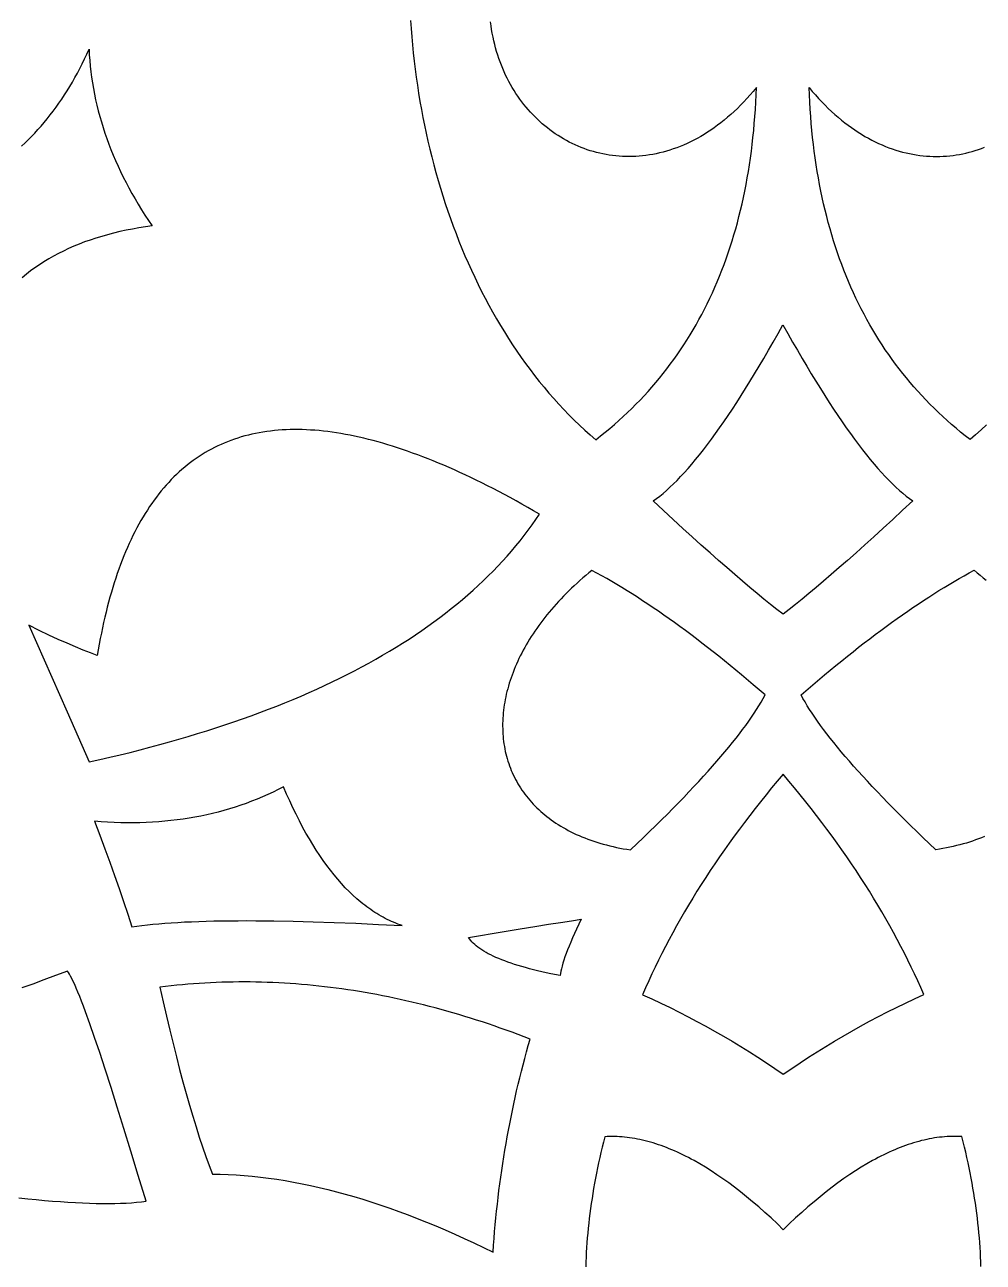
# Model space of a CAD drawing. Extents: x -350 to 350, y -250 to 250.
# Drawn here: x -19.1 to 5.02, y 16.04 to 47.19 of the extents above; entities that cross this region are included whole.
import ezdxf

# ---------------------------------------------------------------- set-up
doc = ezdxf.new("R2010")
doc.units = 0
doc.layers.add('BITMAP_LAYER', color=18, linetype='CONTINUOUS')

msp = doc.modelspace()

# ---------------------------------------------------------------- linework, layer by layer
at = {"layer": 'BITMAP_LAYER'}
for points in [[(-9.392, 47.295), (-9.378, 47.091), (-9.363, 46.887), (-9.345, 46.683), (-9.325, 46.479), (-9.302, 46.275), (-9.277, 46.072), (-9.251, 45.868), (-9.221, 45.665), (-9.19, 45.463), (-9.156, 45.26), (-9.12, 45.059), (-9.082, 44.857), (-9.042, 44.657), (-9, 44.456), (-8.955, 44.257), (-8.908, 44.058), (-8.859, 43.86), (-8.808, 43.663), (-8.754, 43.466), (-8.698, 43.271), (-8.64, 43.076), (-8.58, 42.882), (-8.518, 42.69), (-8.454, 42.498), (-8.387, 42.308), (-8.319, 42.119), (-8.248, 41.931), (-8.175, 41.744), (-8.1, 41.559), (-8.022, 41.375), (-7.943, 41.192), (-7.861, 41.011), (-7.777, 40.832), (-7.692, 40.654), (-7.604, 40.478), (-7.514, 40.303), (-7.421, 40.13), (-7.327, 39.959), (-7.231, 39.79), (-7.132, 39.622), (-7.032, 39.457), (-6.929, 39.293), (-6.824, 39.132), (-6.718, 38.973), (-6.609, 38.815), (-6.498, 38.66), (-6.385, 38.507), (-6.27, 38.357), (-6.152, 38.208), (-6.033, 38.062), (-5.912, 37.919), (-5.789, 37.778), (-5.663, 37.639), (-5.536, 37.503), (-5.406, 37.37), (-5.275, 37.239), (-5.142, 37.111), (-5.006, 36.986), (-4.869, 36.863), (-4.729, 36.744), (-4.61, 36.837), (-4.492, 36.932), (-4.377, 37.028), (-4.263, 37.126), (-4.151, 37.225), (-4.04, 37.325), (-3.932, 37.427), (-3.825, 37.531), (-3.72, 37.635), (-3.617, 37.742), (-3.515, 37.849), (-3.416, 37.958), (-3.318, 38.069), (-3.222, 38.181), (-3.127, 38.294), (-3.035, 38.409), (-2.944, 38.526), (-2.855, 38.643), (-2.768, 38.762), (-2.683, 38.883), (-2.599, 39.005), (-2.517, 39.128), (-2.437, 39.253), (-2.359, 39.38), (-2.282, 39.507), (-2.208, 39.636), (-2.135, 39.767), (-2.064, 39.899), (-1.994, 40.033), (-1.927, 40.167), (-1.861, 40.304), (-1.797, 40.442), (-1.735, 40.581), (-1.674, 40.721), (-1.615, 40.863), (-1.559, 41.007), (-1.503, 41.152), (-1.45, 41.298), (-1.399, 41.446), (-1.349, 41.595), (-1.301, 41.746), (-1.255, 41.898), (-1.21, 42.051), (-1.167, 42.206), (-1.127, 42.363), (-1.087, 42.52), (-1.05, 42.68), (-1.015, 42.84), (-0.981, 43.002), (-0.949, 43.166), (-0.919, 43.331), (-0.89, 43.497), (-0.864, 43.665), (-0.839, 43.834), (-0.816, 44.005), (-0.794, 44.177), (-0.775, 44.351), (-0.757, 44.526), (-0.741, 44.702), (-0.727, 44.88), (-0.715, 45.059), (-0.704, 45.24), (-0.695, 45.422), (-0.688, 45.606), (-0.767, 45.511), (-0.846, 45.42), (-0.926, 45.331), (-1.006, 45.245), (-1.087, 45.162), (-1.168, 45.082), (-1.25, 45.004), (-1.333, 44.93), (-1.416, 44.858), (-1.499, 44.788), (-1.582, 44.722), (-1.667, 44.658), (-1.751, 44.596), (-1.836, 44.538), (-1.921, 44.482), (-2.006, 44.428), (-2.091, 44.377), (-2.177, 44.329), (-2.263, 44.283), (-2.349, 44.24), (-2.435, 44.199), (-2.521, 44.161), (-2.607, 44.125), (-2.694, 44.092), (-2.78, 44.061), (-2.866, 44.032), (-2.953, 44.006), (-3.039, 43.982), (-3.125, 43.96), (-3.211, 43.941), (-3.297, 43.924), (-3.383, 43.91), (-3.469, 43.898), (-3.554, 43.888), (-3.639, 43.88), (-3.724, 43.874), (-3.809, 43.871), (-3.893, 43.87), (-3.977, 43.87), (-4.06, 43.874), (-4.143, 43.879), (-4.226, 43.886), (-4.308, 43.895), (-4.39, 43.907), (-4.471, 43.92), (-4.552, 43.936), (-4.632, 43.953), (-4.712, 43.973), (-4.791, 43.994), (-4.869, 44.018), (-4.947, 44.043), (-5.023, 44.071), (-5.1, 44.1), (-5.175, 44.131), (-5.25, 44.164), (-5.324, 44.198), (-5.397, 44.235), (-5.469, 44.273), (-5.54, 44.314), (-5.611, 44.355), (-5.68, 44.399), (-5.749, 44.444), (-5.816, 44.492), (-5.883, 44.54), (-5.948, 44.591), (-6.013, 44.643), (-6.076, 44.697), (-6.138, 44.752), (-6.199, 44.809), (-6.259, 44.867), (-6.318, 44.927), (-6.375, 44.989), (-6.431, 45.052), (-6.486, 45.117), (-6.54, 45.183), (-6.592, 45.25), (-6.643, 45.319), (-6.693, 45.39), (-6.741, 45.461), (-6.788, 45.535), (-6.833, 45.609), (-6.877, 45.685), (-6.919, 45.762), (-6.959, 45.841), (-6.999, 45.921), (-7.036, 46.002), (-7.072, 46.084), (-7.106, 46.168), (-7.139, 46.253), (-7.17, 46.339), (-7.199, 46.426), (-7.226, 46.514), (-7.252, 46.604), (-7.275, 46.694), (-7.297, 46.786), (-7.317, 46.879), (-7.336, 46.973), (-7.352, 47.067), (-7.366, 47.163), (-7.379, 47.26)], [(-19.179, 44.134), (-19.095, 44.213), (-19.012, 44.294), (-18.931, 44.377), (-18.85, 44.462), (-18.77, 44.549), (-18.691, 44.638), (-18.614, 44.729), (-18.537, 44.822), (-18.462, 44.917), (-18.387, 45.013), (-18.314, 45.112), (-18.242, 45.213), (-18.172, 45.316), (-18.102, 45.42), (-18.034, 45.527), (-17.967, 45.635), (-17.902, 45.746), (-17.838, 45.858), (-17.775, 45.973), (-17.714, 46.089), (-17.654, 46.207), (-17.596, 46.327), (-17.539, 46.45), (-17.484, 46.574), (-17.476, 46.432), (-17.466, 46.29), (-17.453, 46.148), (-17.437, 46.007), (-17.418, 45.865), (-17.397, 45.724), (-17.373, 45.584), (-17.347, 45.443), (-17.317, 45.302), (-17.285, 45.162), (-17.251, 45.022), (-17.213, 44.882), (-17.173, 44.742), (-17.13, 44.603), (-17.085, 44.463), (-17.036, 44.324), (-16.985, 44.185), (-16.932, 44.046), (-16.875, 43.908), (-16.816, 43.769), (-16.754, 43.631), (-16.69, 43.493), (-16.622, 43.355), (-16.552, 43.218), (-16.48, 43.08), (-16.404, 42.943), (-16.326, 42.806), (-16.246, 42.669), (-16.162, 42.532), (-16.076, 42.396), (-15.987, 42.26), (-15.895, 42.123), (-16.064, 42.1), (-16.23, 42.074), (-16.393, 42.046), (-16.553, 42.014), (-16.71, 41.98), (-16.865, 41.944), (-17.016, 41.904), (-17.165, 41.862), (-17.311, 41.817), (-17.454, 41.77), (-17.595, 41.72), (-17.732, 41.667), (-17.867, 41.611), (-17.999, 41.553), (-18.128, 41.492), (-18.255, 41.428), (-18.378, 41.362), (-18.499, 41.293), (-18.617, 41.221), (-18.732, 41.147), (-18.844, 41.07), (-18.953, 40.99), (-19.06, 40.908), (-19.164, 40.822)], [(5.1, 37.116), (4.965, 36.99), (4.828, 36.868), (4.688, 36.748), (4.569, 36.841), (4.451, 36.936), (4.336, 37.032), (4.222, 37.13), (4.109, 37.229), (3.999, 37.329), (3.89, 37.431), (3.783, 37.534), (3.678, 37.639), (3.575, 37.745), (3.474, 37.853), (3.374, 37.962), (3.276, 38.072), (3.18, 38.184), (3.085, 38.297), (2.993, 38.412), (2.902, 38.528), (2.813, 38.646), (2.725, 38.765), (2.64, 38.886), (2.556, 39.008), (2.474, 39.131), (2.394, 39.256), (2.316, 39.382), (2.239, 39.51), (2.164, 39.639), (2.091, 39.769), (2.02, 39.901), (1.95, 40.034), (1.883, 40.169), (1.817, 40.306), (1.753, 40.443), (1.69, 40.582), (1.63, 40.723), (1.571, 40.865), (1.514, 41.008), (1.458, 41.153), (1.405, 41.3), (1.353, 41.447), (1.303, 41.596), (1.255, 41.747), (1.209, 41.899), (1.164, 42.052), (1.121, 42.207), (1.08, 42.364), (1.041, 42.521), (1.004, 42.681), (0.968, 42.841), (0.934, 43.003), (0.902, 43.167), (0.872, 43.332), (0.843, 43.498), (0.816, 43.666), (0.791, 43.835), (0.768, 44.006), (0.746, 44.178), (0.727, 44.351), (0.709, 44.526), (0.693, 44.703), (0.678, 44.881), (0.666, 45.06), (0.655, 45.24), (0.646, 45.423), (0.639, 45.606), (0.718, 45.512), (0.797, 45.421), (0.877, 45.332), (0.957, 45.246), (1.038, 45.163), (1.12, 45.083), (1.202, 45.006), (1.284, 44.931), (1.367, 44.859), (1.45, 44.79), (1.534, 44.723), (1.618, 44.659), (1.703, 44.598), (1.787, 44.54), (1.872, 44.484), (1.958, 44.43), (2.043, 44.379), (2.129, 44.331), (2.215, 44.285), (2.301, 44.242), (2.387, 44.201), (2.473, 44.163), (2.559, 44.127), (2.646, 44.094), (2.732, 44.063), (2.819, 44.035), (2.905, 44.009), (2.991, 43.985), (3.078, 43.963), (3.164, 43.944), (3.25, 43.928), (3.335, 43.913), (3.421, 43.901), (3.506, 43.891), (3.592, 43.883), (3.676, 43.878), (3.761, 43.874), (3.845, 43.873), (3.929, 43.874), (4.013, 43.877), (4.096, 43.883), (4.178, 43.89), (4.261, 43.9), (4.342, 43.911), (4.424, 43.925), (4.504, 43.94), (4.584, 43.958), (4.664, 43.978), (4.743, 43.999), (4.821, 44.023), (4.899, 44.048), (4.976, 44.075), (5.052, 44.105)], [(5.049, 26.754), (4.977, 26.724), (4.903, 26.696), (4.828, 26.669), (4.751, 26.642), (4.674, 26.617), (4.595, 26.592), (4.515, 26.569), (4.433, 26.547), (4.351, 26.526), (4.267, 26.506), (4.181, 26.487), (4.095, 26.469), (4.007, 26.452), (3.918, 26.437), (3.828, 26.422), (3.503, 26.731), (3.346, 26.882), (3.193, 27.031), (3.044, 27.178), (2.899, 27.323), (2.757, 27.465), (2.619, 27.606), (2.485, 27.744), (2.355, 27.88), (2.228, 28.013), (2.105, 28.145), (1.986, 28.274), (1.871, 28.402), (1.759, 28.527), (1.651, 28.65), (1.547, 28.77), (1.447, 28.889), (1.35, 29.005), (1.257, 29.119), (1.168, 29.231), (1.083, 29.341), (1.001, 29.449), (0.924, 29.554), (0.85, 29.658), (0.779, 29.759), (0.713, 29.858), (0.65, 29.955), (0.591, 30.049), (0.536, 30.142), (0.484, 30.232), (0.436, 30.32), (0.732, 30.575), (1.025, 30.823), (1.314, 31.063), (1.458, 31.179), (1.601, 31.294), (1.743, 31.407), (1.884, 31.518), (2.024, 31.627), (2.164, 31.734), (2.303, 31.839), (2.441, 31.942), (2.578, 32.043), (2.714, 32.142), (2.85, 32.239), (2.985, 32.334), (3.119, 32.427), (3.252, 32.519), (3.384, 32.608), (3.516, 32.695), (3.647, 32.78), (3.777, 32.863), (3.906, 32.945), (4.035, 33.024), (4.163, 33.101), (4.29, 33.177), (4.416, 33.25), (4.541, 33.321), (4.666, 33.391), (4.789, 33.458), (4.867, 33.395), (4.943, 33.332), (5.018, 33.268), (5.092, 33.204)], [(-19.247, 17.66), (-19.027, 17.637), (-18.813, 17.616), (-18.605, 17.597), (-18.402, 17.58), (-18.205, 17.565), (-18.014, 17.552), (-17.828, 17.542), (-17.648, 17.533), (-17.474, 17.526), (-17.306, 17.522), (-17.143, 17.519), (-16.986, 17.519), (-16.835, 17.521), (-16.69, 17.524), (-16.55, 17.53), (-16.416, 17.538), (-16.288, 17.548), (-16.165, 17.56), (-16.049, 17.574), (-16.244, 18.224), (-16.429, 18.835), (-16.606, 19.408), (-16.772, 19.943), (-16.929, 20.439), (-17.077, 20.897), (-17.215, 21.317), (-17.343, 21.698), (-17.462, 22.041), (-17.572, 22.346), (-17.623, 22.484), (-17.672, 22.612), (-17.718, 22.731), (-17.762, 22.84), (-17.804, 22.939), (-17.843, 23.029), (-17.88, 23.11), (-17.914, 23.18), (-17.946, 23.242), (-17.976, 23.293), (-18.003, 23.335), (-18.028, 23.368), (-18.326, 23.253), (-18.617, 23.144), (-18.9, 23.041), (-19.176, 22.943)], [(4.963, 15.933), (4.959, 16.052), (4.954, 16.172), (4.948, 16.292), (4.941, 16.413), (4.932, 16.535), (4.923, 16.656), (4.912, 16.779), (4.9, 16.902), (4.886, 17.025), (4.872, 17.149), (4.856, 17.274), (4.84, 17.399), (4.822, 17.524), (4.803, 17.65), (4.783, 17.777), (4.761, 17.904), (4.739, 18.031), (4.715, 18.159), (4.69, 18.288), (4.664, 18.417), (4.637, 18.546), (4.608, 18.677), (4.579, 18.807), (4.548, 18.938), (4.516, 19.07), (4.483, 19.202), (4.421, 19.205), (4.36, 19.207), (4.298, 19.208), (4.235, 19.207), (4.173, 19.205), (4.11, 19.202), (4.047, 19.197), (3.983, 19.192), (3.919, 19.185), (3.855, 19.176), (3.791, 19.167), (3.727, 19.156), (3.662, 19.144), (3.597, 19.131), (3.531, 19.116), (3.465, 19.1), (3.399, 19.083), (3.333, 19.065), (3.267, 19.045), (3.2, 19.024), (3.133, 19.002), (3.065, 18.979), (2.998, 18.954), (2.93, 18.928), (2.861, 18.901), (2.793, 18.873), (2.724, 18.843), (2.655, 18.812), (2.586, 18.78), (2.516, 18.746), (2.446, 18.711), (2.376, 18.675), (2.306, 18.638), (2.235, 18.6), (2.092, 18.519), (1.949, 18.433), (1.804, 18.342), (1.659, 18.246), (1.512, 18.145), (1.364, 18.038), (1.215, 17.927), (1.065, 17.811), (0.913, 17.69), (0.761, 17.563), (0.607, 17.432), (0.453, 17.295), (0.297, 17.154), (0.14, 17.007), (-0.011, 16.856), (-0.161, 17.007), (-0.318, 17.154), (-0.474, 17.295), (-0.629, 17.431), (-0.783, 17.563), (-0.935, 17.689), (-1.087, 17.81), (-1.237, 17.926), (-1.386, 18.037), (-1.534, 18.143), (-1.681, 18.244), (-1.827, 18.34), (-1.972, 18.431), (-2.115, 18.517), (-2.258, 18.597), (-2.329, 18.636), (-2.399, 18.673), (-2.469, 18.709), (-2.539, 18.744), (-2.609, 18.777), (-2.678, 18.809), (-2.747, 18.84), (-2.816, 18.87), (-2.885, 18.898), (-2.953, 18.925), (-3.021, 18.951), (-3.089, 18.976), (-3.156, 18.999), (-3.223, 19.021), (-3.29, 19.042), (-3.357, 19.062), (-3.423, 19.08), (-3.489, 19.097), (-3.555, 19.113), (-3.62, 19.127), (-3.685, 19.141), (-3.75, 19.153), (-3.815, 19.163), (-3.879, 19.173), (-3.943, 19.181), (-4.007, 19.188), (-4.07, 19.193), (-4.133, 19.198), (-4.196, 19.201), (-4.259, 19.203), (-4.321, 19.204), (-4.383, 19.203), (-4.445, 19.201), (-4.507, 19.198), (-4.54, 19.066), (-4.571, 18.934), (-4.602, 18.803), (-4.631, 18.672), (-4.66, 18.542), (-4.687, 18.412), (-4.713, 18.283), (-4.738, 18.155), (-4.761, 18.026), (-4.784, 17.899), (-4.805, 17.772), (-4.825, 17.645), (-4.844, 17.519), (-4.862, 17.394), (-4.878, 17.269), (-4.894, 17.144), (-4.908, 17.02), (-4.921, 16.897), (-4.933, 16.774), (-4.944, 16.652), (-4.953, 16.53), (-4.962, 16.408), (-4.969, 16.287), (-4.975, 16.167), (-4.98, 16.047), (-4.984, 15.928)]]:
    msp.add_lwpolyline(points, dxfattribs=at)
for points in [[(-0.018, 32.354), (-0.171, 32.472), (-0.331, 32.598), (-0.498, 32.733), (-0.672, 32.875), (-0.852, 33.025), (-1.039, 33.183), (-1.233, 33.349), (-1.434, 33.523), (-1.642, 33.705), (-1.856, 33.895), (-2.077, 34.092), (-2.305, 34.298), (-2.54, 34.512), (-2.781, 34.734), (-3.03, 34.964), (-3.285, 35.201), (-3.203, 35.26), (-3.12, 35.323), (-3.036, 35.392), (-2.95, 35.466), (-2.863, 35.545), (-2.775, 35.629), (-2.686, 35.719), (-2.595, 35.814), (-2.503, 35.913), (-2.409, 36.018), (-2.314, 36.128), (-2.218, 36.244), (-2.121, 36.364), (-2.022, 36.49), (-1.922, 36.62), (-1.821, 36.756), (-1.718, 36.898), (-1.614, 37.044), (-1.509, 37.195), (-1.402, 37.352), (-1.294, 37.514), (-1.185, 37.68), (-1.075, 37.853), (-0.963, 38.03), (-0.85, 38.212), (-0.736, 38.4), (-0.62, 38.593), (-0.503, 38.79), (-0.385, 38.994), (-0.265, 39.202), (-0.144, 39.415), (-0.022, 39.634), (0.101, 39.415), (0.222, 39.202), (0.342, 38.994), (0.46, 38.791), (0.577, 38.593), (0.693, 38.4), (0.808, 38.213), (0.921, 38.031), (1.033, 37.854), (1.144, 37.682), (1.253, 37.515), (1.361, 37.353), (1.468, 37.197), (1.573, 37.045), (1.677, 36.899), (1.78, 36.758), (1.881, 36.622), (1.982, 36.492), (2.08, 36.366), (2.178, 36.246), (2.274, 36.131), (2.369, 36.021), (2.463, 35.916), (2.555, 35.816), (2.646, 35.722), (2.735, 35.632), (2.824, 35.548), (2.911, 35.469), (2.996, 35.395), (3.081, 35.326), (3.164, 35.263), (3.246, 35.204), (2.991, 34.966), (2.743, 34.737), (2.501, 34.515), (2.267, 34.3), (2.039, 34.094), (1.818, 33.896), (1.604, 33.706), (1.396, 33.524), (1.196, 33.35), (1.002, 33.184), (0.815, 33.026), (0.635, 32.875), (0.461, 32.733), (0.295, 32.599), (0.135, 32.472)], [(-18.998, 32.073), (-18.035, 29.897), (-17.477, 28.632), (-17.215, 28.691), (-16.957, 28.751), (-16.701, 28.812), (-16.448, 28.874), (-16.197, 28.938), (-15.95, 29.003), (-15.704, 29.069), (-15.462, 29.136), (-15.222, 29.204), (-14.985, 29.274), (-14.75, 29.345), (-14.519, 29.417), (-14.289, 29.491), (-14.063, 29.565), (-13.839, 29.641), (-13.618, 29.718), (-13.4, 29.797), (-13.184, 29.876), (-12.971, 29.957), (-12.76, 30.039), (-12.553, 30.122), (-12.347, 30.207), (-12.145, 30.292), (-11.945, 30.379), (-11.748, 30.468), (-11.554, 30.557), (-11.362, 30.648), (-11.173, 30.74), (-10.986, 30.833), (-10.803, 30.927), (-10.622, 31.023), (-10.443, 31.12), (-10.268, 31.218), (-10.094, 31.317), (-9.924, 31.417), (-9.756, 31.519), (-9.591, 31.622), (-9.429, 31.726), (-9.269, 31.832), (-9.112, 31.939), (-8.958, 32.047), (-8.806, 32.156), (-8.657, 32.266), (-8.511, 32.378), (-8.367, 32.491), (-8.226, 32.605), (-8.088, 32.72), (-7.952, 32.837), (-7.819, 32.954), (-7.689, 33.073), (-7.561, 33.194), (-7.436, 33.315), (-7.314, 33.438), (-7.194, 33.562), (-7.077, 33.687), (-6.963, 33.814), (-6.851, 33.941), (-6.742, 34.07), (-6.636, 34.2), (-6.532, 34.332), (-6.431, 34.464), (-6.333, 34.598), (-6.237, 34.733), (-6.144, 34.869), (-6.294, 34.956), (-6.443, 35.041), (-6.591, 35.124), (-6.738, 35.206), (-6.884, 35.285), (-7.029, 35.363), (-7.173, 35.439), (-7.316, 35.513), (-7.458, 35.585), (-7.598, 35.656), (-7.738, 35.724), (-7.877, 35.791), (-8.015, 35.856), (-8.152, 35.92), (-8.288, 35.981), (-8.423, 36.041), (-8.557, 36.099), (-8.69, 36.155), (-8.822, 36.209), (-8.953, 36.262), (-9.084, 36.312), (-9.213, 36.361), (-9.341, 36.408), (-9.468, 36.453), (-9.594, 36.497), (-9.719, 36.539), (-9.843, 36.578), (-9.966, 36.616), (-10.088, 36.653), (-10.209, 36.687), (-10.33, 36.72), (-10.449, 36.751), (-10.567, 36.78), (-10.684, 36.807), (-10.8, 36.832), (-10.915, 36.856), (-11.03, 36.878), (-11.143, 36.898), (-11.255, 36.916), (-11.366, 36.932), (-11.477, 36.947), (-11.586, 36.96), (-11.694, 36.971), (-11.801, 36.98), (-11.908, 36.987), (-12.013, 36.993), (-12.117, 36.997), (-12.221, 36.999), (-12.323, 36.999), (-12.424, 36.997), (-12.525, 36.994), (-12.624, 36.989), (-12.722, 36.982), (-12.82, 36.973), (-12.916, 36.962), (-13.011, 36.95), (-13.106, 36.936), (-13.199, 36.92), (-13.292, 36.902), (-13.383, 36.882), (-13.474, 36.861), (-13.563, 36.837), (-13.651, 36.812), (-13.739, 36.785), (-13.825, 36.757), (-13.911, 36.726), (-13.995, 36.694), (-14.079, 36.66), (-14.161, 36.624), (-14.243, 36.586), (-14.323, 36.547), (-14.403, 36.506), (-14.482, 36.463), (-14.559, 36.418), (-14.636, 36.371), (-14.711, 36.322), (-14.786, 36.272), (-14.859, 36.22), (-14.932, 36.166), (-15.004, 36.11), (-15.074, 36.053), (-15.144, 35.994), (-15.213, 35.932), (-15.28, 35.869), (-15.347, 35.805), (-15.413, 35.738), (-15.477, 35.67), (-15.541, 35.6), (-15.604, 35.528), (-15.665, 35.454), (-15.726, 35.378), (-15.786, 35.301), (-15.845, 35.222), (-15.902, 35.141), (-15.959, 35.058), (-16.015, 34.974), (-16.07, 34.887), (-16.123, 34.799), (-16.176, 34.709), (-16.228, 34.617), (-16.279, 34.524), (-16.329, 34.428), (-16.378, 34.331), (-16.425, 34.232), (-16.472, 34.131), (-16.518, 34.029), (-16.563, 33.924), (-16.607, 33.818), (-16.65, 33.71), (-16.692, 33.6), (-16.733, 33.489), (-16.773, 33.375), (-16.812, 33.26), (-16.849, 33.143), (-16.886, 33.024), (-16.922, 32.904), (-16.957, 32.781), (-16.991, 32.657), (-17.024, 32.531), (-17.056, 32.403), (-17.087, 32.273), (-17.117, 32.142), (-17.146, 32.009), (-17.174, 31.874), (-17.202, 31.737), (-17.228, 31.598), (-17.253, 31.458), (-17.277, 31.315), (-17.361, 31.345), (-17.448, 31.377), (-17.538, 31.411), (-17.631, 31.448), (-17.827, 31.528), (-18.036, 31.618), (-18.258, 31.718), (-18.492, 31.827), (-18.739, 31.945)], [(-4.827, 33.453), (-4.905, 33.39), (-4.981, 33.327), (-5.056, 33.263), (-5.129, 33.199), (-5.201, 33.134), (-5.272, 33.069), (-5.341, 33.004), (-5.409, 32.938), (-5.475, 32.872), (-5.541, 32.806), (-5.604, 32.74), (-5.667, 32.673), (-5.728, 32.606), (-5.788, 32.539), (-5.846, 32.472), (-5.903, 32.404), (-5.959, 32.336), (-6.013, 32.268), (-6.066, 32.2), (-6.117, 32.132), (-6.167, 32.063), (-6.216, 31.995), (-6.264, 31.926), (-6.31, 31.857), (-6.355, 31.788), (-6.398, 31.719), (-6.44, 31.65), (-6.481, 31.581), (-6.52, 31.512), (-6.558, 31.442), (-6.595, 31.373), (-6.63, 31.304), (-6.664, 31.234), (-6.696, 31.165), (-6.727, 31.096), (-6.757, 31.026), (-6.786, 30.957), (-6.813, 30.888), (-6.839, 30.819), (-6.863, 30.75), (-6.886, 30.681), (-6.908, 30.612), (-6.929, 30.543), (-6.948, 30.475), (-6.966, 30.406), (-6.982, 30.338), (-6.997, 30.27), (-7.011, 30.202), (-7.023, 30.134), (-7.034, 30.067), (-7.044, 29.999), (-7.053, 29.932), (-7.06, 29.865), (-7.065, 29.799), (-7.07, 29.732), (-7.073, 29.666), (-7.075, 29.6), (-7.075, 29.535), (-7.074, 29.47), (-7.072, 29.405), (-7.069, 29.34), (-7.064, 29.276), (-7.058, 29.212), (-7.05, 29.149), (-7.041, 29.086), (-7.031, 29.023), (-7.02, 28.961), (-7.007, 28.899), (-6.993, 28.838), (-6.977, 28.777), (-6.96, 28.716), (-6.942, 28.656), (-6.923, 28.596), (-6.902, 28.537), (-6.88, 28.479), (-6.857, 28.421), (-6.832, 28.363), (-6.807, 28.306), (-6.779, 28.25), (-6.751, 28.194), (-6.721, 28.139), (-6.69, 28.084), (-6.657, 28.03), (-6.623, 27.977), (-6.588, 27.924), (-6.552, 27.872), (-6.514, 27.82), (-6.475, 27.769), (-6.435, 27.719), (-6.393, 27.669), (-6.351, 27.621), (-6.306, 27.573), (-6.261, 27.525), (-6.214, 27.479), (-6.166, 27.433), (-6.117, 27.388), (-6.066, 27.343), (-6.014, 27.3), (-5.961, 27.257), (-5.906, 27.215), (-5.85, 27.174), (-5.793, 27.134), (-5.735, 27.094), (-5.675, 27.055), (-5.614, 27.018), (-5.552, 26.981), (-5.488, 26.945), (-5.424, 26.91), (-5.357, 26.876), (-5.29, 26.843), (-5.221, 26.81), (-5.151, 26.779), (-5.08, 26.749), (-5.008, 26.719), (-4.934, 26.691), (-4.859, 26.664), (-4.782, 26.637), (-4.705, 26.612), (-4.626, 26.588), (-4.546, 26.565), (-4.464, 26.543), (-4.381, 26.522), (-4.297, 26.502), (-4.212, 26.483), (-4.126, 26.465), (-4.038, 26.448), (-3.949, 26.433), (-3.858, 26.419), (-3.534, 26.728), (-3.378, 26.879), (-3.225, 27.028), (-3.076, 27.175), (-2.93, 27.32), (-2.789, 27.463), (-2.651, 27.603), (-2.517, 27.741), (-2.387, 27.877), (-2.26, 28.011), (-2.138, 28.143), (-2.019, 28.272), (-1.903, 28.4), (-1.792, 28.525), (-1.684, 28.648), (-1.58, 28.769), (-1.48, 28.887), (-1.383, 29.004), (-1.291, 29.118), (-1.202, 29.23), (-1.117, 29.34), (-1.035, 29.448), (-0.957, 29.553), (-0.883, 29.657), (-0.813, 29.758), (-0.747, 29.857), (-0.684, 29.954), (-0.625, 30.049), (-0.57, 30.141), (-0.519, 30.231), (-0.471, 30.319), (-0.767, 30.575), (-1.06, 30.822), (-1.35, 31.061), (-1.493, 31.178), (-1.636, 31.293), (-1.778, 31.405), (-1.919, 31.516), (-2.06, 31.625), (-2.2, 31.732), (-2.338, 31.837), (-2.477, 31.94), (-2.614, 32.04), (-2.75, 32.139), (-2.886, 32.236), (-3.021, 32.331), (-3.155, 32.424), (-3.289, 32.515), (-3.421, 32.604), (-3.553, 32.691), (-3.684, 32.777), (-3.814, 32.86), (-3.943, 32.941), (-4.072, 33.02), (-4.2, 33.097), (-4.327, 33.172), (-4.453, 33.246), (-4.579, 33.317), (-4.703, 33.386)], [(-0.013, 20.771), (0.199, 20.916), (0.411, 21.059), (0.625, 21.199), (0.84, 21.336), (1.056, 21.471), (1.274, 21.603), (1.493, 21.733), (1.713, 21.859), (1.935, 21.983), (2.158, 22.105), (2.382, 22.224), (2.608, 22.34), (2.835, 22.453), (3.063, 22.564), (3.293, 22.672), (3.524, 22.778), (3.449, 22.951), (3.371, 23.125), (3.291, 23.298), (3.209, 23.471), (3.124, 23.645), (3.037, 23.818), (2.948, 23.991), (2.857, 24.165), (2.763, 24.338), (2.668, 24.511), (2.569, 24.685), (2.469, 24.858), (2.366, 25.031), (2.261, 25.205), (2.154, 25.378), (2.045, 25.551), (1.933, 25.725), (1.819, 25.898), (1.703, 26.072), (1.584, 26.245), (1.463, 26.418), (1.34, 26.592), (1.215, 26.765), (1.087, 26.938), (0.957, 27.112), (0.825, 27.285), (0.69, 27.458), (0.553, 27.632), (0.414, 27.805), (0.273, 27.978), (0.13, 28.152), (-0.016, 28.325), (-0.162, 28.152), (-0.305, 27.978), (-0.446, 27.805), (-0.585, 27.631), (-0.722, 27.458), (-0.856, 27.284), (-0.988, 27.111), (-1.118, 26.937), (-1.246, 26.764), (-1.371, 26.59), (-1.494, 26.417), (-1.615, 26.243), (-1.733, 26.07), (-1.849, 25.896), (-1.963, 25.723), (-2.075, 25.55), (-2.184, 25.376), (-2.291, 25.203), (-2.396, 25.029), (-2.498, 24.856), (-2.598, 24.682), (-2.696, 24.509), (-2.792, 24.335), (-2.886, 24.162), (-2.977, 23.988), (-3.066, 23.815), (-3.152, 23.642), (-3.237, 23.468), (-3.319, 23.295), (-3.398, 23.121), (-3.476, 22.948), (-3.551, 22.774), (-3.32, 22.669), (-3.09, 22.561), (-2.862, 22.451), (-2.635, 22.337), (-2.409, 22.221), (-2.185, 22.103), (-1.961, 21.981), (-1.74, 21.858), (-1.519, 21.731), (-1.3, 21.602), (-1.082, 21.47), (-0.865, 21.335), (-0.65, 21.198), (-0.436, 21.058), (-0.224, 20.916)], [(-17.349, 27.139), (-17.215, 26.791), (-17.085, 26.447), (-16.961, 26.108), (-16.841, 25.773), (-16.726, 25.444), (-16.616, 25.119), (-16.51, 24.798), (-16.41, 24.483), (-16.284, 24.501), (-16.153, 24.517), (-16.016, 24.533), (-15.874, 24.548), (-15.726, 24.561), (-15.573, 24.573), (-15.413, 24.585), (-15.249, 24.595), (-15.078, 24.604), (-14.902, 24.612), (-14.72, 24.619), (-14.533, 24.625), (-14.34, 24.63), (-14.141, 24.633), (-13.937, 24.636), (-13.727, 24.637), (-13.511, 24.638), (-13.29, 24.637), (-13.063, 24.636), (-12.831, 24.633), (-12.349, 24.624), (-11.845, 24.611), (-11.318, 24.593), (-10.768, 24.571), (-10.196, 24.545), (-9.602, 24.515), (-9.656, 24.534), (-9.71, 24.553), (-9.764, 24.574), (-9.818, 24.597), (-9.872, 24.62), (-9.925, 24.644), (-9.978, 24.67), (-10.03, 24.696), (-10.083, 24.724), (-10.135, 24.753), (-10.187, 24.783), (-10.239, 24.814), (-10.29, 24.847), (-10.342, 24.88), (-10.393, 24.915), (-10.444, 24.951), (-10.494, 24.988), (-10.544, 25.026), (-10.594, 25.065), (-10.644, 25.105), (-10.694, 25.147), (-10.743, 25.189), (-10.841, 25.278), (-10.938, 25.371), (-11.034, 25.468), (-11.129, 25.571), (-11.223, 25.678), (-11.315, 25.789), (-11.407, 25.905), (-11.498, 26.025), (-11.588, 26.15), (-11.677, 26.28), (-11.765, 26.414), (-11.852, 26.552), (-11.938, 26.695), (-12.024, 26.843), (-12.108, 26.995), (-12.191, 27.152), (-12.273, 27.314), (-12.354, 27.48), (-12.434, 27.65), (-12.513, 27.825), (-12.591, 28.005), (-12.722, 27.938), (-12.853, 27.873), (-12.986, 27.812), (-13.119, 27.753), (-13.254, 27.696), (-13.391, 27.642), (-13.528, 27.59), (-13.667, 27.542), (-13.806, 27.495), (-13.947, 27.452), (-14.089, 27.41), (-14.233, 27.372), (-14.377, 27.336), (-14.523, 27.302), (-14.67, 27.271), (-14.818, 27.243), (-14.967, 27.217), (-15.118, 27.194), (-15.269, 27.174), (-15.422, 27.156), (-15.576, 27.14), (-15.731, 27.127), (-15.888, 27.117), (-16.045, 27.109), (-16.204, 27.104), (-16.364, 27.101), (-16.525, 27.101), (-16.687, 27.104), (-16.851, 27.109), (-17.016, 27.116), (-17.181, 27.127)], [(-7.931, 24.213), (-7.033, 24.365), (-6.631, 24.432), (-6.261, 24.493), (-5.922, 24.547), (-5.616, 24.595), (-5.34, 24.636), (-5.097, 24.671), (-5.157, 24.547), (-5.213, 24.427), (-5.266, 24.313), (-5.315, 24.203), (-5.36, 24.098), (-5.402, 23.997), (-5.441, 23.901), (-5.476, 23.81), (-5.507, 23.724), (-5.535, 23.643), (-5.559, 23.566), (-5.58, 23.494), (-5.597, 23.427), (-5.61, 23.364), (-5.621, 23.306), (-5.627, 23.253), (-5.863, 23.301), (-5.976, 23.326), (-6.087, 23.351), (-6.194, 23.376), (-6.298, 23.402), (-6.399, 23.428), (-6.497, 23.455), (-6.592, 23.482), (-6.684, 23.509), (-6.773, 23.537), (-6.859, 23.565), (-6.941, 23.594), (-7.021, 23.623), (-7.098, 23.652), (-7.171, 23.682), (-7.242, 23.712), (-7.309, 23.743), (-7.373, 23.774), (-7.435, 23.805), (-7.493, 23.837), (-7.548, 23.869), (-7.6, 23.902), (-7.649, 23.935), (-7.695, 23.968), (-7.738, 24.002), (-7.778, 24.036), (-7.815, 24.071), (-7.848, 24.106), (-7.879, 24.141), (-7.906, 24.177)], [(-6.385, 21.658), (-6.535, 21.716), (-6.685, 21.773), (-6.835, 21.828), (-6.985, 21.882), (-7.134, 21.935), (-7.284, 21.987), (-7.433, 22.038), (-7.582, 22.087), (-7.732, 22.136), (-7.88, 22.183), (-8.029, 22.229), (-8.178, 22.273), (-8.326, 22.317), (-8.475, 22.359), (-8.623, 22.4), (-8.771, 22.44), (-8.919, 22.479), (-9.066, 22.517), (-9.214, 22.553), (-9.361, 22.589), (-9.509, 22.623), (-9.656, 22.655), (-9.803, 22.687), (-9.949, 22.718), (-10.096, 22.747), (-10.243, 22.775), (-10.389, 22.802), (-10.535, 22.828), (-10.681, 22.852), (-10.827, 22.876), (-10.973, 22.898), (-11.119, 22.919), (-11.264, 22.939), (-11.409, 22.957), (-11.555, 22.975), (-11.7, 22.991), (-11.844, 23.006), (-11.989, 23.02), (-12.134, 23.033), (-12.278, 23.044), (-12.422, 23.055), (-12.567, 23.064), (-12.711, 23.072), (-12.854, 23.079), (-12.998, 23.084), (-13.142, 23.089), (-13.285, 23.092), (-13.428, 23.094), (-13.571, 23.095), (-13.714, 23.094), (-13.857, 23.093), (-14, 23.09), (-14.142, 23.086), (-14.284, 23.081), (-14.427, 23.075), (-14.569, 23.067), (-14.71, 23.059), (-14.852, 23.049), (-14.994, 23.038), (-15.135, 23.026), (-15.276, 23.012), (-15.418, 22.998), (-15.559, 22.982), (-15.699, 22.965), (-15.617, 22.594), (-15.534, 22.233), (-15.452, 21.882), (-15.369, 21.542), (-15.286, 21.212), (-15.204, 20.892), (-15.121, 20.582), (-15.039, 20.283), (-14.956, 19.994), (-14.874, 19.715), (-14.791, 19.447), (-14.709, 19.189), (-14.626, 18.941), (-14.544, 18.703), (-14.461, 18.476), (-14.379, 18.259), (-14.181, 18.256), (-13.982, 18.249), (-13.781, 18.238), (-13.579, 18.223), (-13.376, 18.205), (-13.171, 18.183), (-12.964, 18.157), (-12.756, 18.128), (-12.546, 18.094), (-12.335, 18.057), (-12.123, 18.017), (-11.909, 17.972), (-11.693, 17.924), (-11.476, 17.872), (-11.258, 17.816), (-11.038, 17.756), (-10.816, 17.693), (-10.593, 17.626), (-10.369, 17.555), (-10.143, 17.48), (-9.915, 17.402), (-9.687, 17.32), (-9.456, 17.234), (-9.224, 17.144), (-8.991, 17.051), (-8.756, 16.954), (-8.52, 16.853), (-8.282, 16.748), (-8.043, 16.64), (-7.802, 16.528), (-7.56, 16.412), (-7.316, 16.292), (-7.304, 16.466), (-7.29, 16.639), (-7.276, 16.812), (-7.26, 16.985), (-7.244, 17.157), (-7.226, 17.329), (-7.207, 17.5), (-7.188, 17.671), (-7.167, 17.842), (-7.145, 18.012), (-7.121, 18.182), (-7.097, 18.352), (-7.072, 18.521), (-7.046, 18.689), (-7.018, 18.858), (-6.99, 19.026), (-6.96, 19.193), (-6.929, 19.36), (-6.897, 19.527), (-6.864, 19.693), (-6.83, 19.859), (-6.795, 20.025), (-6.759, 20.19), (-6.722, 20.354), (-6.684, 20.519), (-6.644, 20.683), (-6.604, 20.846), (-6.562, 21.009), (-6.519, 21.172), (-6.475, 21.335), (-6.431, 21.497)]]:
    msp.add_lwpolyline(points, close=True, dxfattribs=at)

doc.saveas('drawing.dxf')
